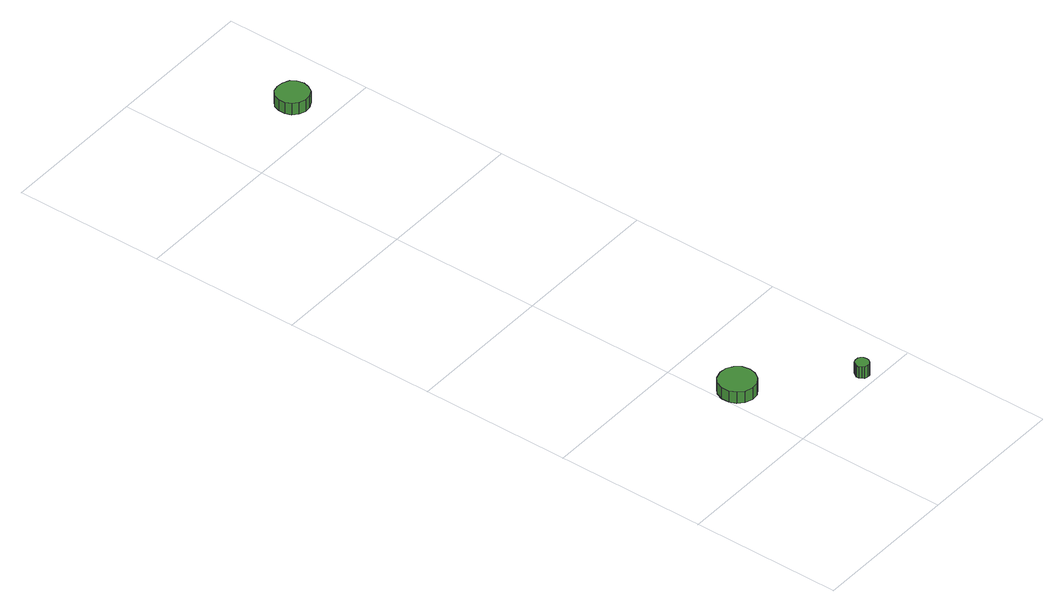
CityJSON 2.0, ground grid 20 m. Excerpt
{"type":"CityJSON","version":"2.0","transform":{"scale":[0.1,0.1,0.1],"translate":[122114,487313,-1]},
"CityObjects":{
"tree1":{"type":"SolitaryVegetationObject","attributes":{"function":"something"},"geometry":[{"type":"MultiSurface","lod":"1","boundaries":[[[0,1,2,3,4,5,6,7,8,9,10,11,12,13,14]],[[15,16,17,18,19,20,21,22,23,24,25,26,27,28,29]],[[0,29,28,1]],[[1,28,27,2]],[[2,27,26,3]],[[3,26,25,4]],[[4,25,24,5]],[[5,24,23,6]],[[6,23,22,7]],[[7,22,21,8]],[[8,21,20,9]],[[9,20,19,10]],[[10,19,18,11]],[[11,18,17,12]],[[12,17,16,13]],[[13,16,15,14]],[[14,15,29,0]]]}]},
"tree2":{"type":"SolitaryVegetationObject","attributes":{"function":"something"},"geometry":[{"type":"MultiSurface","lod":"1","boundaries":[[[30,31,32,33,34,35,36,37,38,39,40,41,42,43,44]],[[45,46,47,48,49,50,51,52,53,54,55,56,57,58,59]],[[30,59,58,31]],[[31,58,57,32]],[[32,57,56,33]],[[33,56,55,34]],[[34,55,54,35]],[[35,54,53,36]],[[36,53,52,37]],[[37,52,51,38]],[[38,51,50,39]],[[39,50,49,40]],[[40,49,48,41]],[[41,48,47,42]],[[42,47,46,43]],[[43,46,45,44]],[[44,45,59,30]]]}]},
"tree3":{"type":"SolitaryVegetationObject","attributes":{"function":"something"},"geometry":[{"type":"MultiSurface","lod":"1","boundaries":[[[60,61,62,63,64,65,66,67,68,69,70,71,72,73,74]],[[75,76,77,78,79,80,81,82,83,84,85,86,87,88,89]],[[60,89,88,61]],[[61,88,87,62]],[[62,87,86,63]],[[63,86,85,64]],[[64,85,84,65]],[[65,84,83,66]],[[66,83,82,67]],[[67,82,81,68]],[[68,81,80,69]],[[69,80,79,70]],[[70,79,78,71]],[[71,78,77,72]],[[72,77,76,73]],[[73,76,75,74]],[[74,75,89,60]]]}]}
},
"vertices":[
[48,115,25],[46,125,25],[40,133,25],[32,138,25],[22,139,25],[12,136,25],[5,130,25],[1,120,25],[1,110,25],[5,101,25],[12,94,25],[22,91,25],[32,92,25],[40,97,25],[46,106,25],[46,106,8],[40,97,8],[32,92,8],[22,91,8],[12,94,8],[5,101,8],[1,110,8],[1,120,8],[5,130,8],[12,136,8],[22,139,8],[32,138,8],[40,133,8],[46,125,8],[48,115,8],
[147,19,25],[146,23,25],[144,26,25],[141,28,25],[137,28,25],[133,27,25],[131,24,25],[129,21,25],[129,17,25],[131,14,25],[133,11,25],[137,10,25],[141,10,25],[144,12,25],[146,15,25],[146,15,8],[144,12,8],[141,10,8],[137,10,8],[133,11,8],[131,14,8],[129,17,8],[129,21,8],[131,24,8],[133,27,8],[137,28,8],[141,28,8],[144,26,8],[146,23,8],[147,19,8],
[146,850,25],[144,859,25],[139,866,25],[131,870,25],[122,871,25],[114,869,25],[107,863,25],[104,855,25],[104,846,25],[107,838,25],[114,832,25],[122,829,25],[131,830,25],[139,834,25],[144,842,25],[144,842,8],[139,834,8],[131,830,8],[122,829,8],[114,832,8],[107,838,8],[104,846,8],[104,855,8],[107,863,8],[114,869,8],[122,871,8],[131,870,8],[139,866,8],[144,859,8],[146,850,8]
]}
